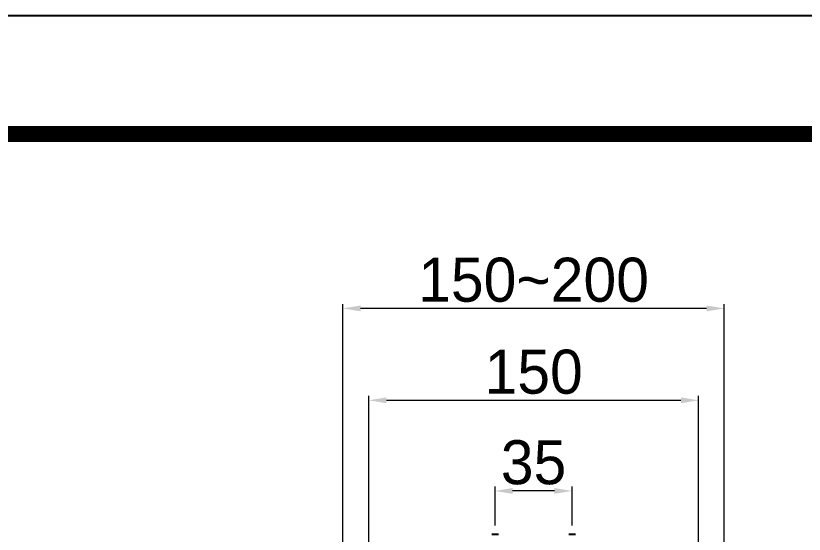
# Model space of a CAD drawing. Extents: x 0 to 3160, y 0 to 2315.
# Drawn here: x 743.8 to 1102.1, y 2079.6 to 2315 of the extents above; entities that cross this region are included whole.
import ezdxf

# ---------------------------------------------------------------- set-up
doc = ezdxf.new("R2010")
doc.units = 0
doc.header["$LTSCALE"] = 3
doc.header["$MEASUREMENT"] = 0
doc.header["$PDMODE"] = 3
doc.header["$PDSIZE"] = -10
doc.layers.get('0').update_dxf_attribs({"linetype": 'CONTINUOUS'})
doc.layers.get('DEFPOINTS').update_dxf_attribs({"linetype": 'CONTINUOUS'})
doc.layers.add('1', color=7, linetype='CONTINUOUS', true_color=0xffffff)
doc.styles.add('Daelim Dimension', font='')
doc.styles.get('Daelim Dimension').set_extended_font_data('나눔고딕')
doc.dimstyles.new('DEFAULT', dxfattribs={"dimscale": 2, "dimtxt": 2, "dimasz": 2, "dimexe": 0, "dimexo": 2, "dimgap": 1, "dimtad": 1, "dimdec": 1, "dimzin": 9, "dimdsep": 46, "dimtxsty": 'Daelim Dimension', "dimcen": 0.5, "dimclrd": 252, "dimclre": 252, "dimclrt": 3, "dimadec": 1, "dimazin": 0, "dimtfac": 1, "dimtdec": 1, "dimtix": 1, "dimtmove": 0, "dimatfit": 3, "dimfxl": 1, "dimtolj": 1, "dimtzin": 1, "dimlwd": 9, "dimlwe": 9, "dimarcsym": 0})

# ---------------------------------------------------------------- blocks, each defined once
blk = doc.blocks.new('*D5')
at = {"color": 5, "lineweight": 9, "ltscale": 0.5, "transparency": 16777216}
for p, q in [((892.51, 2057.07), (892.51, 2184.13)), ((1057.75, 2182.13), (900.51, 2182.13)), ((1065.75, 2057.07), (1065.75, 2184.13))]:
    blk.add_line(p, q, dxfattribs=at)
at = {"color": 5, "ltscale": 0.5, "transparency": 16777216}
for points in [[(900.51, 2183.46), (900.51, 2180.8), (892.51, 2182.13)], [(1057.75, 2183.46), (1057.75, 2180.8), (1065.75, 2182.13)]]:
    blk.add_solid(points, dxfattribs=at)
at = {"layer": 'DEFPOINTS', "color": 0, "ltscale": 0.5, "transparency": 16777216}
for p in [(892.51, 2182.13), (892.51, 2053.07), (1065.75, 2053.07)]:
    blk.add_point(p, dxfattribs=at)
at = {"color": 7, "ltscale": 0.5, "transparency": 16777216, "insert": (979.13, 2195.02), "char_height": 20, "attachment_point": 5, "style": 'Daelim Dimension'}
blk.add_mtext('\\A1;150~200', dxfattribs=at)
blk = doc.blocks.new('*D6')
at = {"color": 5, "lineweight": 9, "ltscale": 0.5, "transparency": 16777216}
for p, q in [((904.24, 2000.41), (904.24, 2142.39)), ((912.24, 2140.39), (1046.13, 2140.39)), ((1054.13, 1998.97), (1054.13, 2142.39))]:
    blk.add_line(p, q, dxfattribs=at)
at = {"color": 5, "ltscale": 0.5, "transparency": 16777216}
for points in [[(912.24, 2141.72), (912.24, 2139.06), (904.24, 2140.39)], [(1046.13, 2141.72), (1046.13, 2139.06), (1054.13, 2140.39)]]:
    blk.add_solid(points, dxfattribs=at)
at = {"layer": 'DEFPOINTS', "color": 0, "ltscale": 0.5, "transparency": 16777216}
for p in [(1054.13, 2140.39), (904.24, 1996.41), (1054.13, 1994.97)]:
    blk.add_point(p, dxfattribs=at)
at = {"color": 7, "ltscale": 0.5, "transparency": 16777216, "insert": (979.19, 2153.25), "char_height": 20, "attachment_point": 5, "style": 'Daelim Dimension'}
blk.add_mtext('\\A1;150', dxfattribs=at)
blk = doc.blocks.new('*D7')
at = {"color": 5, "lineweight": 9, "ltscale": 0.5, "transparency": 16777216}
for p, q in [((961.63, 2083.57), (961.63, 2101.23)), ((996.63, 2083.57), (996.63, 2101.23)), ((988.63, 2099.23), (969.63, 2099.23))]:
    blk.add_line(p, q, dxfattribs=at)
at = {"color": 5, "ltscale": 0.5, "transparency": 16777216}
for points in [[(969.63, 2100.56), (969.63, 2097.9), (961.63, 2099.23)], [(988.63, 2100.56), (988.63, 2097.9), (996.63, 2099.23)]]:
    blk.add_solid(points, dxfattribs=at)
at = {"layer": 'DEFPOINTS', "color": 0, "ltscale": 0.5, "transparency": 16777216}
for p in [(961.63, 2099.23), (961.63, 2079.57), (996.63, 2079.57)]:
    blk.add_point(p, dxfattribs=at)
at = {"color": 7, "ltscale": 0.5, "transparency": 16777216, "insert": (979.13, 2112.13), "char_height": 20, "attachment_point": 5, "style": 'Daelim Dimension'}
blk.add_mtext('\\A1;35', dxfattribs=at)

msp = doc.modelspace()

# ---------------------------------------------------------------- linework, layer by layer
at = {"ltscale": 0.5}
msp.add_lwpolyline([(0, 0), (3159.52, 0), (3159.52, 2315.04), (0, 2315.04)], close=True, dxfattribs=at)
at = {"color": 5, "linetype": 'ByBlock', "lineweight": 200, "const_width": 7.28}
msp.add_lwpolyline([(50.81, 99.13), (3108.41, 99.13), (3108.41, 2261.29), (50.81, 2261.29)], close=True, dxfattribs=at)
at = {"layer": '1', "color": 7, "linetype": 'Continuous'}
for p, q in [((960.11, 2079.57), (963.15, 2079.57)), ((995.11, 2079.57), (998.15, 2079.57))]:
    msp.add_line(p, q, dxfattribs=at)

# ---------------------------------------------------------------- dimensions: what is measured, and where the dimension line sits
at = {"color": 5, "ltscale": 0.5}
dim = msp.add_linear_dim(base=(892.51, 2182.13), p1=(1065.75, 2053.07), p2=(892.51, 2053.07), text='150~200', dimstyle='DEFAULT', override={"dimtxt": 10, "dimasz": 4, "dimexe": 1, "dimdec": 0, "dimclrd": 5, "dimclre": 5, "dimclrt": 7}, dxfattribs=at)
dim.commit()
dim.dimension.update_dxf_attribs({"geometry": '*D5', "text_midpoint": (979.13, 2182.13), "dimtype": 160})
for base, p1, p2, picture, middle in [((1054.13, 2140.39), (904.24, 1996.41), (1054.13, 1994.97), '*D6', (979.19, 2153.25)), ((961.63, 2099.23), (996.63, 2079.57), (961.63, 2079.57), '*D7', (979.13, 2112.13))]:
    dim = msp.add_linear_dim(base=base, p1=p1, p2=p2, dimstyle='DEFAULT', override={"dimtxt": 10, "dimasz": 4, "dimexe": 1, "dimdec": 0, "dimclrd": 5, "dimclre": 5, "dimclrt": 7}, dxfattribs=at)
    dim.commit()
    dim.dimension.update_dxf_attribs({"geometry": picture, "text_midpoint": middle})

doc.saveas('drawing.dxf')
